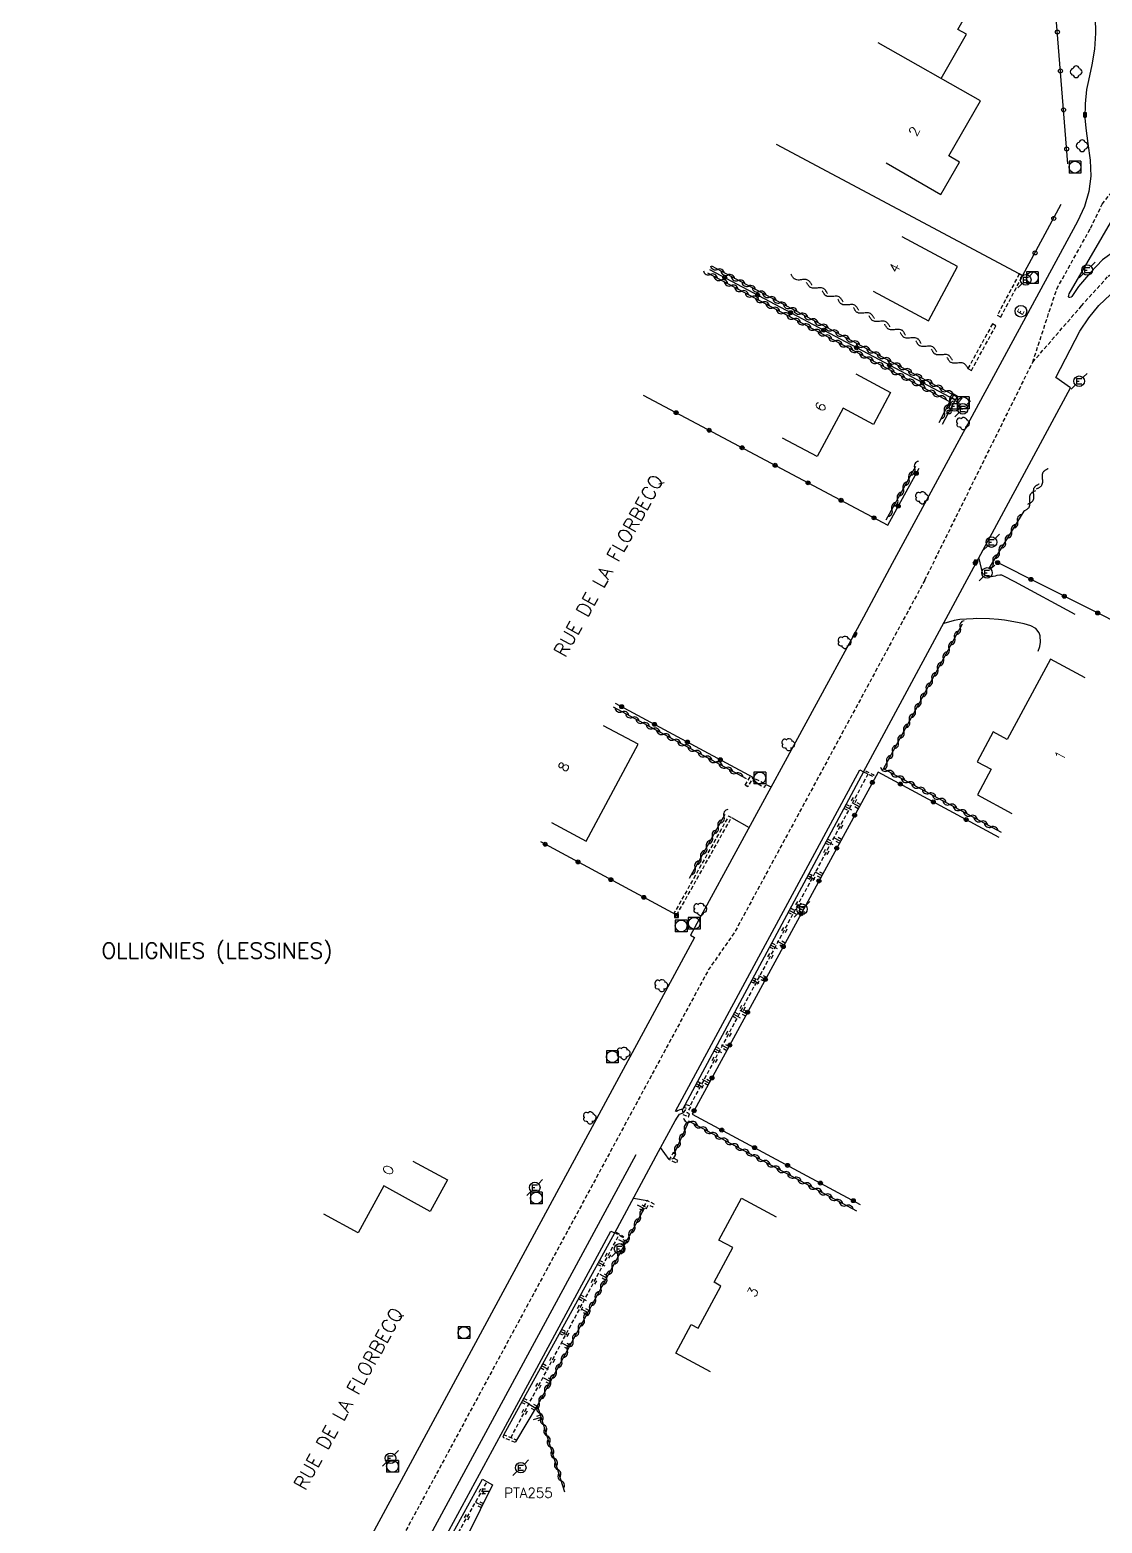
# Model space of a CAD drawing. Header units: millimetres. Extents: x 113000 to 114000, y 153000 to 154000.
# Drawn here: x 113505 to 113641.4, y 153441.2 to 153631.1 of the extents above; entities that cross this region are included whole.
import ezdxf
from ezdxf.enums import TextEntityAlignment as Align

# ---------------------------------------------------------------- set-up
doc = ezdxf.new("R2010")
doc.units = ezdxf.units.MM
doc.linetypes.add('DASHED', pattern=[0.75, 0.5, -0.25])
doc.layers.get('0').update_dxf_attribs({"linetype": 'CONTINUOUS'})
for name, color, linetype in [('W0001', 6, 'DASHED'), ('W0008', 7, 'CONTINUOUS'), ('W0100', 7, 'CONTINUOUS'), ('W0112', 1, 'DASHED'), ('W0211', 2, 'CONTINUOUS'), ('W0220', 5, 'DASHED'), ('W0300', 7, 'CONTINUOUS'), ('W0310', 3, 'CONTINUOUS'), ('W0322', 7, 'CONTINUOUS'), ('W0330', 7, 'CONTINUOUS'), ('W0400', 7, 'CONTINUOUS'), ('W0420', 7, 'CONTINUOUS'), ('W0471', 7, 'CONTINUOUS'), ('W0980', 7, 'CONTINUOUS'), ('W0984', 7, 'CONTINUOUS'), ('W0989', 7, 'CONTINUOUS'), ('W0991', 7, 'CONTINUOUS')]:
    doc.layers.add(name, color=color, linetype=linetype)
doc.styles.get("Standard").update_dxf_attribs({"font": 'romans.shx', "width": 0.85})

# ---------------------------------------------------------------- blocks, each defined once
blk = doc.blocks.new('T420')
for p, q in [((0.75, 0.75), (-0.75, 0.75)), ((-0.75, 0.75), (-0.75, -0.75)), ((0.75, 0.75), (0.75, -0.75)), ((0.75, -0.75), (-0.75, -0.75))]:
    blk.add_line(p, q)
blk.add_ellipse((0, 0), major_axis=(-0.53, 0.53), ratio=1, start_param=3.926991, end_param=10.210176)
blk = doc.blocks.new('T300')
for p, q in [((-0.8, 0.51), (-0.86, 0.34)), ((-0.86, 0.34), (-0.86, 0.17)), ((-0.86, 0.17), (-0.74, 0.06)), ((-0.69, 0.63), (-0.8, 0.51)), ((-0.8, -0.06), (-0.74, 0.06)), ((-0.74, 0.06), (-0.69, 0.11)), ((-0.57, 0.69), (-0.69, 0.63)), ((-0.46, 0.69), (-0.57, 0.69)), ((-0.29, 0.63), (-0.46, 0.69)), ((-0.29, 0.63), (-0.17, 0.74)), ((-0.23, 0.57), (-0.29, 0.63)), ((-0.17, 0.74), (-0.06, 0.8)), ((-0.06, 0.8), (0.06, 0.8)), ((0.06, 0.8), (0.23, 0.74)), ((0.23, 0.74), (0.34, 0.63)), ((0.34, 0.63), (0.4, 0.51)), ((0.46, 0.46), (0.34, 0.46)), ((0.4, 0.51), (0.4, 0.46)), ((0.57, 0.4), (0.46, 0.46)), ((0.57, 0.4), (0.69, 0.29)), ((0.69, 0.29), (0.74, 0.17)), ((0.74, 0.06), (0.69, -0.17)), ((0.74, 0.17), (0.74, 0.06)), ((-0.8, -0.17), (-0.8, -0.06)), ((-0.8, -0.23), (-0.8, -0.17)), ((-0.74, -0.34), (-0.8, -0.23)), ((-0.69, -0.4), (-0.74, -0.34)), ((-0.51, -0.46), (-0.69, -0.4)), ((-0.4, -0.46), (-0.51, -0.46)), ((-0.4, -0.46), (-0.34, -0.46)), ((-0.34, -0.46), (-0.34, -0.4)), ((-0.34, -0.51), (-0.34, -0.46)), ((-0.29, -0.63), (-0.34, -0.51)), ((-0.17, -0.74), (-0.29, -0.63)), ((-0.06, -0.8), (-0.17, -0.74)), ((0.06, -0.8), (-0.06, -0.8)), ((0.17, -0.74), (0.06, -0.8)), ((0.23, -0.69), (0.17, -0.74)), ((0.29, -0.46), (0.23, -0.46)), ((0.29, -0.63), (0.23, -0.69)), ((0.46, -0.4), (0.29, -0.46)), ((0.34, -0.51), (0.29, -0.63)), ((0.34, -0.51), (0.34, -0.46)), ((0.57, -0.34), (0.46, -0.4)), ((0.63, -0.29), (0.57, -0.34)), ((0.69, -0.17), (0.63, -0.29))]:
    blk.add_line(p, q)
blk = doc.blocks.new('t330o')
at = {"color": 0, "linetype": 'Continuous'}
for p, q in [((0.25, -0.25), (-0.25, 0.25)), ((-0.25, -0.25), (0.25, 0.25)), ((-0.25, 0.25), (-0.25, -0.25)), ((0.25, 0.25), (-0.25, 0.25)), ((0.25, -0.25), (0.25, 0.25)), ((-0.25, -0.25), (0.25, -0.25)), ((-0.25, -0.25), (-0.25, -0.25))]:
    blk.add_line(p, q, dxfattribs=at)
blk = doc.blocks.new('T400')
for p, q in [((-0.15, 0.3), (0.15, 0.3)), ((-0.15, -0.25), (-0.15, 0.3)), ((-0.15, 0.15), (0.15, 0.15)), ((-0.15, 0), (0.15, 0)), ((0.15, 0.3), (0.15, -0.25)), ((-0.15, -0.15), (0.15, -0.15)), ((-0.15, -0.25), (-0.15, -0.3)), ((-0.15, -0.3), (0.15, -0.3)), ((0.15, -0.3), (0.15, -0.25))]:
    blk.add_line(p, q)
blk = doc.blocks.new('T471')
for p, q in [((-0.333334, 0.333334), (-0.333334, -0.333334)), ((-0.333334, 0.333334), (0.333334, 0.333334)), ((-0.333334, 0), (0, 0)), ((0.500001, 0.500001), (1.000002, 1.000002)), ((-0.500001, -0.500001), (-1.000002, -1.000002)), ((-0.333334, -0.333334), (0.333334, -0.333334))]:
    blk.add_line(p, q)
blk.add_ellipse((0, 0), major_axis=(0.471405, 0.471405), ratio=1, start_param=5.4977871438, end_param=11.780972451)
blk = doc.blocks.new('t211o')
at = {"color": 0, "linetype": 'Continuous'}
for p, q in [((-0.29, 0.5), (-0.29, 0)), ((0, 1), (0, 0)), ((0.29, 0.5), (0.29, 0))]:
    blk.add_line(p, q, dxfattribs=at)
blk = doc.blocks.new('t310o')
at = {"color": 0, "linetype": 'Continuous'}
for centre, start, end in [((-0.5, 0.38), 216.8699, 323.1304), ((0.5, -0.37), 36.8699, 143.1303)]:
    blk.add_arc(centre, 0.625, start, end, dxfattribs=at)
blk = doc.blocks.new('t220o')
at = {"color": 0, "linetype": 'Continuous'}
for p, q in [((-0.25, 0.25), (0.25, 0.25)), ((-0.25, -0.25), (0.25, -0.25))]:
    blk.add_line(p, q, dxfattribs=at)
blk = doc.blocks.new('t322o')
at = {"color": 0, "linetype": 'Continuous'}
for radius in [0.25, 0.15]:
    blk.add_circle((0, 0), radius, dxfattribs=at)

msp = doc.modelspace()

# ---------------------------------------------------------------- linework, layer by layer
at = {"layer": 'W0001'}
for points in [[(113632.59, 153588.86), (113635.65, 153598.16), (113639.96, 153605.91), (113641.43, 153608.94), (113644.29, 153612.56)], [(113618.87, 153561.15), (113632.59, 153588.86), (113638.78, 153596.01), (113642.18, 153599.79), (113645.23, 153601.78), (113647.96, 153602.69), (113652.96, 153604.48)]]:
    msp.add_lwpolyline(points, dxfattribs=at)
at = {"layer": 'W0001', "flags": 128}
msp.add_lwpolyline([(113618.87, 153561.15), (113594.7, 153516.42), (113591.37, 153511.63), (113572.61, 153476.88), (113549.03, 153433.19), (113545.68, 153428.15), (113536.58, 153411.27), (113530.32, 153399.66), (113520.49, 153381.56), (113509.95, 153362.03), (113507.28, 153357.13), (113499.91, 153343.52), (113494.87, 153334.8), (113493.81, 153333.01), (113492.44, 153330.7), (113490.63, 153327.67), (113488.73, 153324.52), (113487.34, 153322.26), (113483.67, 153316.24), (113479.93, 153310.12), (113478.8, 153308.29), (113478.01, 153307.02), (113474.29, 153301.1), (113470.64, 153295.34), (113468.54, 153292.05), (113466.66, 153289.15), (113464.33, 153285.62), (113461.97, 153282.07), (113459.46, 153278.34), (113455.5, 153272.5), (113453.78, 153269.99), (113445.09, 153257.44), (113427.1, 153231.4), (113405.22, 153199.74), (113368.7, 153146.86), (113330.69, 153092.22), (113306.38, 153057), (113275.52, 153012.41), (113267.44, 153000)], dxfattribs=at)
at = {"layer": 'W0008'}
for points in [[(113640.53, 153632.7), (113640.58, 153630.69), (113640.44, 153628.66), (113640.12, 153626.65), (113639.67, 153624.69), (113639.45, 153623.53), (113639.27, 153621.72), (113639.24, 153619.93), (113639.34, 153618.63), (113639.61, 153616.68), (113639.92, 153614.55), (113639.97, 153612.5), (113639.71, 153610.55), (113639.16, 153608.65), (113638.3, 153606.76), (113614.7, 153563.26)], [(113638.43, 153598.49), (113637.58, 153597.23), (113637.48, 153597.13), (113637.3, 153597.1), (113637.2, 153597.09), (113637.15, 153597.19), (113637.18, 153597.38), (113637.23, 153597.53), (113643.38, 153608.1), (113645.05, 153606.24), (113646.68, 153604.68), (113644.76, 153603.93), (113643.14, 153603.05), (113641.46, 153601.88), (113639.94, 153600.28), (113638.43, 153598.49)], [(113623.05, 153559.04), (113637.42, 153585.58), (113635.55, 153586.92), (113638.58, 153592.79), (113639.75, 153594.5), (113641.02, 153596.05), (113642.47, 153597.48)]]:
    msp.add_lwpolyline(points, dxfattribs=at)
at = {"layer": 'W0008', "flags": 128}
for points in [[(113614.71, 153563.25), (113611.05, 153556.45), (113589.07, 153516.01), (113589.57, 153515.72), (113569.5, 153478.55), (113545.42, 153433.95)], [(113625.72, 153563.91), (113626.17, 153562.06), (113626.53, 153561.75), (113626.82, 153561.64), (113627.34, 153561.6), (113627.58, 153561.63), (113627.85, 153561.7), (113628.08, 153561.76), (113628.39, 153561.82), (113628.49, 153561.83), (113628.64, 153561.8), (113628.87, 153561.7), (113630.27, 153560.96), (113637.95, 153556.81)], [(113541.82, 153409.83), (113565.53, 153453.57), (113578.94, 153478.35), (113579.43, 153478.17), (113585, 153488.5), (113587.12, 153492.4), (113587.4, 153492.88), (113587.67, 153493.26), (113588.12, 153493.42), (113588.06, 153493.85), (113587.88, 153493.84), (113587.71, 153493.8), (113587.48, 153493.7), (113587.27, 153493.56), (113587.16, 153493.61), (113610.62, 153537.03), (113611.08, 153536.78), (113623.08, 153559.02)], [(113633.27, 153552.11), (113633.5, 153552.72), (113633.58, 153553.26), (113633.53, 153554.05), (113633.41, 153554.45), (113632.99, 153555.01), (113632.35, 153555.35), (113631.51, 153555.58), (113630.65, 153555.76), (113629, 153556.04), (113628.25, 153556.14), (113627.09, 153556.23), (113625.5, 153556.26), (113625.02, 153556.24), (113623.33, 153556.12), (113622.59, 153556), (113621.27, 153555.64)], [(113598.63, 153535.15), (113599.32, 153534.86)], [(113594.27, 153530.95), (113596.52, 153529.68)], [(113586.37, 153487.48), (113585.24, 153488.99)], [(113582.1, 153488.06), (113540.84, 153411.72), (113510.67, 153355.97), (113509.33, 153353.47), (113509.22, 153353.17), (113509.08, 153352), (113509.05, 153351.49), (113509.06, 153350.51), (113509.13, 153350.02), (113509.65, 153348.97), (113510.37, 153348.06), (113511.27, 153347.32), (113512.3, 153346.78)], [(113581.82, 153482.54), (113583.55, 153482.26)]]:
    msp.add_lwpolyline(points, dxfattribs=at)
at = {"layer": 'W0100'}
for points in [[(113620.96, 153624.94), (113624.16, 153630.58), (113623.09, 153631.17), (113627.14, 153638.31), (113617.7, 153643.67), (113613.74, 153636.72)], [(113613.97, 153614.19), (113620.91, 153610.2), (113623.27, 153614.31), (113621.93, 153615.08), (113625.96, 153622.09), (113612.94, 153629.48)], [(113612.29, 153597.88), (113619.35, 153594.11), (113623.04, 153601.03), (113615.98, 153604.8)]]:
    msp.add_lwpolyline(points, dxfattribs=at)
at = {"layer": 'W0100', "flags": 128}
for points in [[(113610.1, 153587.36), (113614.51, 153585.02), (113612.35, 153580.95), (113608.47, 153583.02), (113605.19, 153576.86), (113600.78, 153579.21)], [(113639.27, 153548.73), (113634.87, 153551.1), (113629.35, 153540.89), (113627.58, 153541.84), (113625.54, 153538.05), (113627.3, 153537.1), (113625.55, 153533.85), (113629.95, 153531.48)], [(113571.38, 153530.32), (113575.78, 153527.95), (113582.42, 153540.27), (113578.02, 153542.64)], [(113553.77, 153487.28), (113558.16, 153484.89), (113555.97, 153480.88), (113550.06, 153484.11), (113546.8, 153478.15), (113542.42, 153480.54)], [(113591.6, 153460.48), (113587.2, 153462.84), (113589.17, 153466.49), (113590.06, 153466.01), (113592.94, 153471.38), (113592.08, 153471.87), (113594.45, 153476.28), (113592.68, 153477.22), (113595.56, 153482.57), (113599.96, 153480.2)]]:
    msp.add_lwpolyline(points, dxfattribs=at)
at = {"layer": 'W0112'}
for points in [[(113628.09, 153594.83), (113628.52, 153594.59), (113631.31, 153599.83), (113630.88, 153600.08), (113628.09, 153594.83)], [(113624.36, 153588.05), (113624.8, 153587.8), (113627.92, 153593.5), (113627.48, 153593.73), (113624.36, 153588.05)], [(113622.33, 153584.34), (113622.77, 153584.09), (113623.01, 153584.53), (113622.57, 153584.78), (113622.33, 153584.34)]]:
    msp.add_lwpolyline(points, dxfattribs=at)
at = {"layer": 'W0112', "flags": 128}
for points in [[(113596, 153535.08), (113596.7, 153536.26), (113597.04, 153536.06), (113596.34, 153534.88)], [(113597.01, 153535.59), (113598.46, 153534.81), (113598.64, 153535.14), (113597.19, 153535.93)], [(113611.08, 153536.78), (113612.32, 153536.17), (113612.41, 153536.35), (113611.17, 153536.96)], [(113587.31, 153518.56), (113594.27, 153530.95), (113593.92, 153531.15), (113586.96, 153518.76)], [(113588.96, 153493.28), (113588.63, 153493.41), (113589.14, 153494.25), (113588.41, 153494.48), (113588.29, 153494.1), (113588.54, 153494.02), (113588.05, 153493.22), (113588.81, 153492.91)], [(113587.45, 153487.36), (113586.92, 153487.64), (113587.22, 153488.17), (113586.87, 153488.37), (113586.37, 153487.48), (113587.27, 153487.01)], [(113583.46, 153481.23), (113583.72, 153481.72), (113584.26, 153481.44), (113584.44, 153481.8), (113583.55, 153482.26), (113583.1, 153481.42)], [(113580.47, 153477.56), (113579.43, 153478.17), (113579.51, 153478.31), (113580.55, 153477.7)], [(113565.32, 153452.47), (113565.2, 153452.17), (113566.83, 153451.49), (113566.95, 153451.79)]]:
    msp.add_lwpolyline(points, close=True, dxfattribs=at)
at = {"layer": 'W0211', "flags": 128}
for points in [[(113611.08, 153536.78), (113588.06, 153493.85)], [(113565.32, 153452.47), (113579.43, 153478.17)], [(113566.85, 153451.56), (113569.61, 153456.2)]]:
    msp.add_lwpolyline(points, dxfattribs=at)
msp.add_lwpolyline([(113563.9, 153446.12), (113555.95, 153430.04), (113555.13, 153432.21), (113554.7, 153432.43), (113562.6, 153446.81), (113563.2, 153446.5)], close=True, dxfattribs=at)
at = {"layer": 'W0220', "flags": 128}
for points in [[(113611.63, 153536.48), (113588.99, 153494.3)], [(113566.22, 153452.1), (113579.96, 153477.84)], [(113555.13, 153432.21), (113563.2, 153446.5)]]:
    msp.add_lwpolyline(points, dxfattribs=at)
at = {"layer": 'W0300'}
for centre, radius, start, end in [((113637.77, 153625.78), 0.408, 95.4923, 264.5077), ((113638.12, 153626.14), 0.401, 6.7098, 173.2902), ((113638.12, 153625.44), 0.393, 186.8428, 353.1572), ((113638.48, 153625.78), 0.393, 276.8428, 83.1572), ((113638.53, 153616.39), 0.393, 96.8428, 263.1572), ((113638.88, 153616.73), 0.401, 6.7098, 173.2902), ((113638.88, 153616.03), 0.401, 186.7098, 353.2902), ((113639.23, 153616.39), 0.409, 276.5819, 83.4181)]:
    msp.add_arc(centre, radius, start, end, dxfattribs=at)
at = {"layer": 'W0310', "flags": 128}
for points in [[(113622.96, 153584.47), (113591.76, 153601.05)], [(113622.06, 153583.82), (113591.29, 153600.18)], [(113620.69, 153581.2), (113622.32, 153584.33)], [(113613.96, 153568.81), (113613.96, 153568.81), (113617.72, 153575.62)], [(113631.45, 153569.91), (113626.98, 153562.57)], [(113628.64, 153529.05), (113613.61, 153537.16), (113623.66, 153555.61)], [(113596.2, 153535.88), (113579.28, 153544.99)], [(113588.92, 153523.26), (113593.48, 153531.39)], [(113610.21, 153480.91), (113588.86, 153492.37), (113586.94, 153488.16)], [(113573.08, 153445.19), (113569.61, 153456.2), (113583.21, 153481.31)]]:
    msp.add_lwpolyline(points, dxfattribs=at)
at = {"layer": 'W0310'}
for points in [[(113604.51, 153598.64), (113604.48, 153598.7), (113604.44, 153598.78), (113604.41, 153598.84), (113604.37, 153598.91), (113604.32, 153598.95), (113604.28, 153599.02), (113604.24, 153599.06), (113604.2, 153599.12), (113604.15, 153599.17), (113604.1, 153599.22), (113604.05, 153599.25), (113604, 153599.28), (113603.88, 153599.33), (113603.76, 153599.36), (113603.62, 153599.36), (113603.48, 153599.36), (113603.33, 153599.36), (113603.18, 153599.34), (113603.03, 153599.33), (113602.88, 153599.31), (113602.74, 153599.31), (113602.6, 153599.33), (113602.48, 153599.36), (113602.36, 153599.41), (113602.3, 153599.44), (113602.26, 153599.47), (113602.21, 153599.52), (113602.16, 153599.56), (113602.12, 153599.62), (113602.08, 153599.67), (113602.04, 153599.73), (113602, 153599.8), (113601.97, 153599.86), (113601.93, 153599.92), (113601.9, 153599.98), (113601.86, 153600.05)], [(113606.49, 153597.58), (113606.45, 153597.64), (113606.42, 153597.7), (113606.39, 153597.78), (113606.34, 153597.84), (113606.3, 153597.91), (113606.27, 153597.97), (113606.23, 153598.02), (113606.18, 153598.08), (113606.14, 153598.12), (113606.09, 153598.16), (113606.04, 153598.2), (113605.98, 153598.23), (113605.87, 153598.28), (113605.74, 153598.31), (113605.6, 153598.31), (113605.46, 153598.31), (113605.31, 153598.3), (113605.16, 153598.28), (113605.02, 153598.27), (113604.87, 153598.27), (113604.73, 153598.27), (113604.59, 153598.27), (113604.46, 153598.3), (113604.34, 153598.34), (113604.29, 153598.38), (113604.24, 153598.41), (113604.2, 153598.45), (113604.15, 153598.5), (113604.11, 153598.55), (113604.06, 153598.61), (113604.02, 153598.67), (113603.98, 153598.73), (113603.95, 153598.8), (113603.91, 153598.86), (113603.88, 153598.92), (113603.84, 153598.98)], [(113608.48, 153596.52), (113608.44, 153596.58), (113608.41, 153596.64), (113608.38, 153596.72), (113608.33, 153596.78), (113608.29, 153596.84), (113608.25, 153596.91), (113608.21, 153596.95), (113608.16, 153597.02), (113608.12, 153597.06), (113608.07, 153597.09), (113608.02, 153597.14), (113607.97, 153597.17), (113607.85, 153597.22), (113607.73, 153597.25), (113607.59, 153597.25), (113607.45, 153597.25), (113607.3, 153597.23), (113607.15, 153597.22), (113607, 153597.2), (113606.85, 153597.2), (113606.71, 153597.2), (113606.57, 153597.2), (113606.45, 153597.23), (113606.33, 153597.28), (113606.27, 153597.31), (113606.23, 153597.36), (113606.18, 153597.39), (113606.13, 153597.44), (113606.09, 153597.5), (113606.05, 153597.55), (113606.01, 153597.61), (113605.97, 153597.67), (113605.94, 153597.73), (113605.9, 153597.8), (113605.86, 153597.88), (113605.83, 153597.94)], [(113610.46, 153595.45), (113610.42, 153595.52), (113610.39, 153595.58), (113610.36, 153595.66), (113610.31, 153595.72), (113610.27, 153595.78), (113610.23, 153595.84), (113610.2, 153595.89), (113610.15, 153595.95), (113610.11, 153596), (113610.05, 153596.03), (113610.01, 153596.08), (113609.95, 153596.11), (113609.84, 153596.16), (113609.71, 153596.19), (113609.57, 153596.19), (113609.43, 153596.19), (113609.28, 153596.17), (113609.13, 153596.16), (113608.98, 153596.14), (113608.84, 153596.14), (113608.7, 153596.14), (113608.55, 153596.14), (113608.43, 153596.17), (113608.31, 153596.22), (113608.26, 153596.25), (113608.21, 153596.3), (113608.16, 153596.33), (113608.12, 153596.38), (113608.07, 153596.44), (113608.03, 153596.48), (113607.99, 153596.55), (113607.95, 153596.61), (113607.92, 153596.67), (113607.88, 153596.73), (113607.84, 153596.81), (113607.81, 153596.88)], [(113612.45, 153594.41), (113612.41, 153594.47), (113612.38, 153594.53), (113612.34, 153594.59), (113612.3, 153594.66), (113612.27, 153594.72), (113612.23, 153594.78), (113612.18, 153594.84), (113612.14, 153594.89), (113612.09, 153594.94), (113612.05, 153594.98), (113612, 153595.02), (113611.95, 153595.05), (113611.83, 153595.09), (113611.7, 153595.12), (113611.56, 153595.12), (113611.42, 153595.12), (113611.27, 153595.12), (113611.12, 153595.11), (113610.98, 153595.09), (113610.83, 153595.08), (113610.69, 153595.08), (113610.55, 153595.08), (113610.42, 153595.11), (113610.3, 153595.16), (113610.25, 153595.19), (113610.2, 153595.23), (113610.15, 153595.27), (113610.11, 153595.31), (113610.06, 153595.38), (113610.02, 153595.42), (113609.98, 153595.48), (113609.95, 153595.55), (113609.91, 153595.61), (113609.87, 153595.67), (113609.84, 153595.75), (113609.8, 153595.81)], [(113614.43, 153593.34), (113614.4, 153593.41), (113614.36, 153593.47), (113614.32, 153593.53), (113614.28, 153593.59), (113614.25, 153593.66), (113614.21, 153593.72), (113614.16, 153593.77), (113614.12, 153593.83), (113614.08, 153593.88), (113614.03, 153593.92), (113613.98, 153593.95), (113613.93, 153593.98), (113613.81, 153594.03), (113613.69, 153594.06), (113613.55, 153594.08), (113613.41, 153594.08), (113613.26, 153594.06), (113613.11, 153594.05), (113612.96, 153594.03), (113612.81, 153594.03), (113612.67, 153594.03), (113612.53, 153594.03), (113612.41, 153594.06), (113612.29, 153594.11), (113612.23, 153594.14), (113612.19, 153594.17), (113612.14, 153594.22), (113612.09, 153594.27), (113612.05, 153594.33), (113612.01, 153594.38), (113611.97, 153594.44), (113611.93, 153594.5), (113611.89, 153594.56), (113611.85, 153594.62), (113611.82, 153594.69), (113611.78, 153594.75)], [(113616.41, 153592.28), (113616.38, 153592.34), (113616.34, 153592.42), (113616.3, 153592.48), (113616.27, 153592.55), (113616.23, 153592.61), (113616.2, 153592.67), (113616.16, 153592.72), (113616.11, 153592.78), (113616.06, 153592.83), (113616.02, 153592.86), (113615.97, 153592.91), (113615.91, 153592.94), (113615.8, 153592.98), (113615.67, 153593.02), (113615.53, 153593.02), (113615.39, 153593.02), (113615.24, 153593.02), (113615.09, 153593), (113614.95, 153592.98), (113614.8, 153592.97), (113614.66, 153592.97), (113614.52, 153592.97), (113614.39, 153593), (113614.27, 153593.05), (113614.22, 153593.08), (113614.17, 153593.11), (113614.12, 153593.16), (113614.08, 153593.2), (113614.03, 153593.25), (113613.99, 153593.31), (113613.95, 153593.38), (113613.91, 153593.44), (113613.88, 153593.5), (113613.84, 153593.56), (113613.8, 153593.62), (113613.77, 153593.69)], [(113618.4, 153591.22), (113618.36, 153591.28), (113618.33, 153591.36), (113618.29, 153591.42), (113618.26, 153591.48), (113618.22, 153591.55), (113618.18, 153591.61), (113618.14, 153591.66), (113618.09, 153591.72), (113618.05, 153591.77), (113618, 153591.8), (113617.95, 153591.84), (113617.9, 153591.88), (113617.78, 153591.92), (113617.66, 153591.95), (113617.52, 153591.95), (113617.38, 153591.95), (113617.23, 153591.95), (113617.08, 153591.94), (113616.93, 153591.92), (113616.78, 153591.91), (113616.64, 153591.91), (113616.5, 153591.91), (113616.38, 153591.94), (113616.26, 153591.98), (113616.2, 153592.02), (113616.16, 153592.06), (113616.1, 153592.09), (113616.06, 153592.14), (113616.02, 153592.2), (113615.98, 153592.25), (113615.94, 153592.31), (113615.9, 153592.38), (113615.86, 153592.44), (113615.82, 153592.5), (113615.79, 153592.58), (113615.75, 153592.64)], [(113620.38, 153590.16), (113620.34, 153590.22), (113620.31, 153590.3), (113620.27, 153590.36), (113620.24, 153590.42), (113620.2, 153590.48), (113620.16, 153590.55), (113620.12, 153590.59), (113620.08, 153590.66), (113620.03, 153590.7), (113619.98, 153590.73), (113619.94, 153590.78), (113619.88, 153590.81), (113619.77, 153590.86), (113619.64, 153590.89), (113619.5, 153590.89), (113619.36, 153590.89), (113619.21, 153590.88), (113619.06, 153590.86), (113618.91, 153590.86), (113618.77, 153590.84), (113618.62, 153590.84), (113618.48, 153590.84), (113618.36, 153590.88), (113618.24, 153590.92), (113618.19, 153590.95), (113618.14, 153591), (113618.09, 153591.03), (113618.05, 153591.08), (113618, 153591.14), (113617.96, 153591.19), (113617.92, 153591.25), (113617.88, 153591.31), (113617.85, 153591.38), (113617.81, 153591.44), (113617.77, 153591.52), (113617.74, 153591.58)], [(113622.37, 153589.11), (113622.34, 153589.17), (113622.3, 153589.23), (113622.26, 153589.3), (113622.22, 153589.36), (113622.19, 153589.42), (113622.15, 153589.48), (113622.1, 153589.55), (113622.06, 153589.59), (113622.02, 153589.64), (113621.97, 153589.69), (113621.92, 153589.72), (113621.87, 153589.75), (113621.75, 153589.8), (113621.62, 153589.83), (113621.48, 153589.83), (113621.34, 153589.83), (113621.2, 153589.81), (113621.05, 153589.8), (113620.9, 153589.8), (113620.75, 153589.78), (113620.61, 153589.78), (113620.47, 153589.78), (113620.34, 153589.81), (113620.23, 153589.86), (113620.17, 153589.89), (113620.12, 153589.94), (113620.08, 153589.97), (113620.03, 153590.02), (113619.98, 153590.08), (113619.95, 153590.12), (113619.91, 153590.19), (113619.87, 153590.25), (113619.84, 153590.31), (113619.8, 153590.38), (113619.76, 153590.45), (113619.73, 153590.52)], [(113624.36, 153588.05), (113624.33, 153588.11), (113624.29, 153588.19), (113624.26, 153588.25), (113624.22, 153588.31), (113624.17, 153588.36), (113624.13, 153588.42), (113624.09, 153588.47), (113624.05, 153588.53), (113624, 153588.58), (113623.95, 153588.62), (113623.91, 153588.66), (113623.85, 153588.69), (113623.73, 153588.73), (113623.61, 153588.77), (113623.47, 153588.77), (113623.33, 153588.77), (113623.18, 153588.77), (113623.03, 153588.75), (113622.88, 153588.73), (113622.73, 153588.72), (113622.59, 153588.72), (113622.45, 153588.73), (113622.33, 153588.77), (113622.21, 153588.81), (113622.16, 153588.84), (113622.11, 153588.88), (113622.06, 153588.92), (113622.02, 153588.97), (113621.98, 153589.03), (113621.93, 153589.08), (113621.89, 153589.14), (113621.85, 153589.2), (113621.82, 153589.27), (113621.78, 153589.33), (113621.75, 153589.39), (113621.71, 153589.45)], [(113634.55, 153575.31), (113634.49, 153575.28), (113634.41, 153575.23), (113634.35, 153575.2), (113634.29, 153575.17), (113634.23, 153575.14), (113634.16, 153575.11), (113634.11, 153575.06), (113634.05, 153575.02), (113634.01, 153574.98), (113633.96, 153574.94), (113633.92, 153574.88), (113633.89, 153574.83), (113633.84, 153574.72), (113633.81, 153574.59), (113633.8, 153574.45), (113633.8, 153574.31), (113633.8, 153574.17), (113633.81, 153574.02), (113633.82, 153573.88), (113633.82, 153573.72), (113633.82, 153573.58), (113633.8, 153573.44), (113633.77, 153573.31), (113633.73, 153573.2), (113633.7, 153573.16), (113633.65, 153573.09), (113633.61, 153573.05), (113633.55, 153573.02), (113633.5, 153572.97), (113633.45, 153572.92), (113633.38, 153572.89), (113633.32, 153572.86), (113633.26, 153572.81), (113633.19, 153572.78), (113633.12, 153572.75), (113633.05, 153572.72)], [(113632.94, 153572.52), (113632.88, 153572.48), (113632.8, 153572.44), (113632.73, 153572.41), (113632.67, 153572.38), (113632.61, 153572.34), (113632.55, 153572.3), (113632.49, 153572.27), (113632.44, 153572.22), (113632.39, 153572.17), (113632.34, 153572.14), (113632.3, 153572.08), (113632.27, 153572.03), (113632.23, 153571.92), (113632.2, 153571.8), (113632.18, 153571.66), (113632.18, 153571.52), (113632.19, 153571.36), (113632.2, 153571.22), (113632.2, 153571.06), (113632.21, 153570.91), (113632.2, 153570.77), (113632.19, 153570.64), (113632.16, 153570.5), (113632.11, 153570.39), (113632.08, 153570.34), (113632.04, 153570.28), (113631.99, 153570.25), (113631.95, 153570.2), (113631.89, 153570.16), (113631.83, 153570.12), (113631.77, 153570.08), (113631.71, 153570.05), (113631.65, 153570.02), (113631.58, 153569.97), (113631.52, 153569.94), (113631.45, 153569.91)], [(113633.43, 153573.36), (113633.36, 153573.33), (113633.3, 153573.3), (113633.23, 153573.25), (113633.16, 153573.22), (113633.1, 153573.19), (113633.05, 153573.16), (113632.98, 153573.12), (113632.94, 153573.08), (113632.88, 153573.03), (113632.84, 153572.98), (113632.8, 153572.94), (113632.77, 153572.89), (113632.71, 153572.78), (113632.68, 153572.66), (113632.66, 153572.52), (113632.66, 153572.38), (113632.67, 153572.22), (113632.68, 153572.08), (113632.7, 153571.92), (113632.7, 153571.78), (113632.7, 153571.62), (113632.68, 153571.5), (113632.65, 153571.36), (113632.6, 153571.25), (113632.57, 153571.2), (113632.53, 153571.14), (113632.48, 153571.09), (113632.44, 153571.06), (113632.38, 153571.02), (113632.33, 153570.97), (113632.27, 153570.94), (113632.2, 153570.91), (113632.14, 153570.86), (113632.07, 153570.83), (113632.01, 153570.8), (113631.94, 153570.77)]]:
    msp.add_lwpolyline(points, dxfattribs=at)
at = {"layer": 'W0322'}
for points in [[(113637.06, 153614.08), (113635.46, 153634.2), (113634.38, 153642.11), (113631.15, 153649.53), (113623.55, 153658.98)], [(113631.31, 153599.83), (113636.23, 153608.94)], [(113621.13, 153580.97), (113622.77, 153584.09)]]:
    msp.add_lwpolyline(points, dxfattribs=at)
at = {"layer": 'W0322', "flags": 128}
for points in [[(113622.78, 153584.01), (113591.53, 153600.62)], [(113583.05, 153584.67), (113614.16, 153568.14), (113618.16, 153575.38)], [(113645.1, 153554.84), (113627.85, 153563.51)], [(113597.04, 153536.06), (113579.54, 153545.48)], [(113628.31, 153528.44), (113612.92, 153536.75), (113589.29, 153493.23), (113610.65, 153481.77)], [(113587.31, 153518.56), (113570.05, 153527.85)]]:
    msp.add_lwpolyline(points, dxfattribs=at)
at = {"layer": 'W0322'}
for centre in [(113635.73, 153630.84), (113636.12, 153625.89), (113636.52, 153620.94), (113636.91, 153615.97), (113635.27, 153607.14), (113632.89, 153602.75), (113621.95, 153582.53)]:
    msp.add_circle(centre, 0.25, dxfattribs=at)
at = {"layer": 'W0330'}
msp.add_lwpolyline([(113630.88, 153600.08), (113599.99, 153616.55)], dxfattribs=at)
at = {"layer": 'W0471'}
msp.add_circle((113631.09, 153595.34), 0.748, dxfattribs=at)

# ---------------------------------------------------------------- block references
at = {"layer": 'W0211'}
for p, rotation in [((113608.72, 153532.37), 241.7924358573536), ((113610.54, 153532.36), 61.50002926725369), ((113606.35, 153527.97), 241.7924358569295), ((113608.15, 153527.96), 61.50002926681198), ((113603.99, 153523.56), 241.7924358577701), ((113605.76, 153523.57), 61.50002926748593), ((113601.63, 153519.16), 241.7924358573447), ((113603.38, 153519.17), 61.50002926702744), ((113599.26, 153514.75), 241.7924358551766), ((113600.99, 153514.78), 61.50002926609829), ((113598.61, 153510.39), 61.50002926680775), ((113596.9, 153510.34), 241.7924358560196), ((113594.54, 153505.94), 241.7924358562262), ((113596.22, 153505.99), 61.50002926629192), ((113592.17, 153501.53), 241.7924358564343), ((113593.84, 153501.6), 61.50002926704769), ((113591.45, 153497.2), 61.50002926600926), ((113589.81, 153497.12), 241.7924358566436), ((113583.16, 153481.23), 61.56639043549545), ((113580.78, 153476.83), 61.56639043549545), ((113577.35, 153474.39), 241.2338497017439), ((113578.4, 153472.43), 61.56639043493951), ((113574.95, 153470), 241.2338497022873), ((113576.02, 153468.03), 61.56639043598508), ((113572.54, 153465.62), 241.2338497027492), ((113573.64, 153463.64), 61.5663904354124), ((113570.13, 153461.24), 241.2338497018932), ((113571.25, 153459.24), 61.56639043517465), ((113567.73, 153456.85), 241.2338497018773), ((113569.4, 153455.86), 59.31938193450335), ((113570.07, 153454.73), 107.5322837542197), ((113562.51, 153445.27), 270), ((113562.6, 153443.48), 63.66811204980466)]:
    msp.add_blockref('t211o', p, dxfattribs=dict(at, rotation=rotation))
at = {"layer": 'W0220'}
for p, rotation in [((113609.86, 153533.17), 241.7700453426283), ((113608.08, 153529.87), 241.7700453426283), ((113606.31, 153526.57), 241.7700453426283), ((113604.54, 153523.26), 241.7700453426283), ((113602.76, 153519.96), 241.7700453426283), ((113600.99, 153516.65), 241.7700453426283), ((113599.21, 153513.35), 241.7700453426283), ((113597.44, 153510.05), 241.7700453426283), ((113595.67, 153506.74), 241.7700453426283), ((113593.89, 153503.44), 241.7700453426283), ((113592.12, 153500.14), 241.7700453426283), ((113590.35, 153496.83), 241.7700453426283), ((113578.58, 153475.26), 61.90963436228051), ((113576.81, 153471.95), 61.90963436228051), ((113575.04, 153468.64), 61.90963436228051), ((113573.28, 153465.33), 61.90963436228051), ((113571.51, 153462.02), 61.90963436228051), ((113569.75, 153458.72), 61.90963436228051), ((113567.98, 153455.41), 61.90963436228051), ((113562.51, 153445.27), 60.52852412357709), ((113560.66, 153442.01), 60.52852412357709)]:
    msp.add_blockref('t220o', p, dxfattribs=dict(at, rotation=rotation))
at = {"layer": 'W0300'}
for p in [(113623.78, 153581.05), (113618.55, 153571.61), (113608.71, 153553.22), (113601.56, 153540.23), (113590.35, 153519.28), (113585.41, 153509.58), (113580.6, 153500.96), (113576.3, 153492.77)]:
    msp.add_blockref('T300', p, dxfattribs=at)
at = {"layer": 'W0310'}
for p, rotation in [((113591.6, 153600.02), 152.0101116104429), ((113592.49, 153600.66), 152.0101116103012), ((113593.82, 153599.95), 152.0101116103012), ((113592.92, 153599.31), 152.0101116104429), ((113594.25, 153598.61), 152.0101116104429), ((113595.14, 153599.25), 152.0101116103012), ((113595.57, 153597.9), 152.0101116104429), ((113596.47, 153598.55), 152.0101116103012), ((113597.79, 153597.84), 152.0101116103012), ((113596.89, 153597.2), 152.0101116104429), ((113598.22, 153596.5), 152.0101116104429), ((113599.12, 153597.14), 152.0101116103012), ((113600.44, 153596.43), 152.0101116103012), ((113599.54, 153595.79), 152.0101116104429), ((113600.87, 153595.09), 152.0101116104429), ((113601.77, 153595.73), 152.0101116103012), ((113602.19, 153594.38), 152.0101116104429), ((113603.09, 153595.03), 152.0101116103012), ((113604.41, 153594.32), 152.0101116103012), ((113603.52, 153593.68), 152.0101116104429), ((113604.84, 153592.98), 152.0101116104429), ((113605.74, 153593.62), 152.0101116103012), ((113606.17, 153592.27), 152.0101116104429), ((113607.06, 153592.91), 152.0101116103012), ((113608.39, 153592.21), 152.0101116103012), ((113607.49, 153591.57), 152.0101116104429), ((113608.82, 153590.86), 152.0101116104429), ((113609.71, 153591.51), 152.0101116103012), ((113610.14, 153590.16), 152.0101116104429), ((113611.04, 153590.8), 152.0101116103012), ((113611.46, 153589.46), 152.0101116104429), ((113612.36, 153590.1), 152.0101116103012), ((113612.79, 153588.75), 152.0101116104429), ((113613.69, 153589.39), 152.0101116103012), ((113615.01, 153588.69), 152.0101116103012), ((113614.11, 153588.05), 152.0101116104429), ((113615.44, 153587.34), 152.0101116104429), ((113616.34, 153587.99), 152.0101116103012), ((113616.76, 153586.64), 152.0101116104429), ((113617.66, 153587.28), 152.0101116103012), ((113618.98, 153586.58), 152.0101116103012), ((113618.09, 153585.94), 152.0101116104429), ((113619.41, 153585.23), 152.0101116104429), ((113620.31, 153585.87), 152.0101116103012), ((113620.74, 153584.53), 152.0101116104429), ((113621.63, 153585.17), 152.0101116103012), ((113621.38, 153582.53), 62.41311235753234), ((113622.08, 153583.86), 62.41311235753234), ((113617.59, 153575.37), 61.10052326295966), ((113616.14, 153572.75), 61.10052326295966), ((113616.86, 153574.06), 61.10052326295966), ((113615.41, 153571.43), 61.10052326295966), ((113614.69, 153570.12), 61.10052326295966), ((113629.89, 153567.34), 238.7076519640163), ((113630.67, 153568.62), 238.7076519640163), ((113629.11, 153566.06), 238.7076519640163), ((113627.55, 153563.5), 238.7076519640163), ((113628.33, 153564.78), 238.7076519640163), ((113622.67, 153553.78), 61.41158831853148), ((113623.38, 153555.1), 61.41158831853148), ((113621.95, 153552.46), 61.41158831853148), ((113621.23, 153551.15), 61.41158831853148), ((113619.8, 153548.51), 61.41158831853148), ((113620.51, 153549.83), 61.41158831853148), ((113619.08, 153547.19), 61.41158831853148), ((113617.64, 153544.56), 61.41158831853148), ((113618.36, 153545.88), 61.41158831853148), ((113580.35, 153544.41), 151.7019998900258), ((113581.67, 153543.7), 151.7019998900258), ((113582.99, 153542.99), 151.7019998900258), ((113616.92, 153543.24), 61.41158831853148), ((113584.31, 153542.28), 151.7019998900258), ((113585.63, 153541.57), 151.7019998900258), ((113586.96, 153540.86), 151.7019998900258), ((113615.49, 153540.61), 61.41158831853148), ((113616.21, 153541.93), 61.41158831853148), ((113588.28, 153540.15), 151.7019998900258), ((113589.6, 153539.44), 151.7019998900258), ((113614.77, 153539.29), 61.41158831853148), ((113590.92, 153538.72), 151.7019998900258), ((113592.24, 153538.01), 151.7019998900258), ((113593.56, 153537.3), 151.7019998900258), ((113614.05, 153537.97), 61.41158831853148), ((113594.88, 153536.59), 151.7019998900258), ((113614.12, 153536.89), 151.6230256866784), ((113615.44, 153536.18), 151.6230256866784), ((113616.76, 153535.46), 151.6230256866784), ((113618.08, 153534.75), 151.6230256866784), ((113619.4, 153534.04), 151.6230256866784), ((113620.72, 153533.33), 151.6230256866784), ((113593.33, 153531.11), 60.67393305414561), ((113622.04, 153532.61), 151.6230256866784), ((113623.36, 153531.9), 151.6230256866784), ((113592.59, 153529.8), 60.67393305414561), ((113624.68, 153531.19), 151.6230256866784), ((113626, 153530.47), 151.6230256866784), ((113627.32, 153529.76), 151.6230256866784), ((113591.12, 153527.19), 60.67393305414561), ((113591.86, 153528.49), 60.67393305414561), ((113590.39, 153525.88), 60.67393305414561), ((113589.65, 153524.57), 60.67393305414561), ((113588.33, 153491.22), 245.5390002689489), ((113589.06, 153492.27), 151.7651842444105), ((113590.38, 153491.56), 151.7651842444105), ((113587.71, 153489.85), 245.5390002689489), ((113591.7, 153490.85), 151.7651842444105), ((113593.03, 153490.14), 151.7651842444105), ((113587.09, 153488.49), 245.5390002689489), ((113594.35, 153489.43), 151.7651842444105), ((113595.67, 153488.72), 151.7651842444105), ((113596.99, 153488.01), 151.7651842444105), ((113598.31, 153487.3), 151.7651842444105), ((113599.63, 153486.59), 151.7651842444105), ((113600.95, 153485.88), 151.7651842444105), ((113602.28, 153485.17), 151.7651842444105), ((113603.6, 153484.46), 151.7651842444105), ((113604.92, 153483.75), 151.7651842444105), ((113606.24, 153483.04), 151.7651842444105), ((113607.56, 153482.33), 151.7651842444105), ((113582.68, 153480.35), 61.56639043566071), ((113608.88, 153481.62), 151.7651842444105), ((113581.97, 153479.03), 61.56639043566071), ((113580.54, 153476.39), 61.56639043566071), ((113581.25, 153477.71), 61.56639043566071), ((113579.83, 153475.07), 61.56639043566071), ((113578.4, 153472.43), 61.56639043566071), ((113579.11, 153473.75), 61.56639043566071), ((113577.68, 153471.11), 61.56639043566071), ((113576.25, 153468.47), 61.56639043566071), ((113576.97, 153469.79), 61.56639043566071), ((113575.54, 153467.16), 61.56639043566071), ((113574.11, 153464.52), 61.56639043566071), ((113574.83, 153465.84), 61.56639043566071), ((113573.4, 153463.2), 61.56639043566071), ((113572.68, 153461.88), 61.56639043566071), ((113571.25, 153459.24), 61.56639043566071), ((113571.97, 153460.56), 61.56639043566071), ((113570.54, 153457.92), 61.56639043566071), ((113569.83, 153456.6), 61.56639043566071), ((113569.92, 153455.21), 107.532283754425), ((113570.37, 153453.78), 107.532283754425), ((113570.82, 153452.35), 107.532283754425), ((113571.27, 153450.92), 107.532283754425), ((113571.73, 153449.49), 107.532283754425), ((113572.18, 153448.06), 107.532283754425), ((113572.63, 153446.62), 107.532283754425)]:
    msp.add_blockref('t310o', p, dxfattribs=dict(at, rotation=rotation))
at = {"layer": 'W0322'}
for p, rotation in [((113593.42, 153599.62), 152.0101116104283), ((113597.61, 153597.39), 152.0101116104283), ((113601.8, 153595.16), 152.0101116104283), ((113606, 153592.93), 152.0101116104283), ((113610.19, 153590.7), 152.0101116104283), ((113614.39, 153588.47), 152.0101116104283), ((113618.58, 153586.24), 152.0101116104283), ((113587.24, 153582.44), 332.0101116103753), ((113591.44, 153580.21), 332.0101116103753), ((113595.63, 153577.98), 332.0101116103753), ((113599.83, 153575.75), 332.0101116103753), ((113604.02, 153573.52), 332.0101116103753), ((113617.79, 153574.72), 61.10052326283254), ((113608.22, 153571.3), 332.0101116103753), ((113615.5, 153570.56), 61.10052326283254), ((113612.41, 153569.07), 332.0101116103753), ((113628.13, 153563.37), 153.3299882006324), ((113632.37, 153561.24), 153.3299882006324), ((113636.61, 153559.1), 153.3299882006324), ((113640.86, 153556.97), 153.3299882006324), ((113580.31, 153545.06), 151.7019998899608), ((113584.49, 153542.81), 151.7019998899608), ((113588.68, 153540.56), 151.7019998899608), ((113592.86, 153538.31), 151.7019998899608), ((113612.2, 153535.42), 241.5000292667858), ((113615.77, 153535.21), 151.6230256865984), ((113619.95, 153532.95), 151.6230256865984), ((113609.93, 153531.25), 241.5000292667858), ((113624.13, 153530.7), 151.6230256865984), ((113570.58, 153527.57), 151.7019998900262), ((113607.67, 153527.07), 241.5000292667858), ((113574.76, 153525.32), 151.7019998900262), ((113578.94, 153523.06), 151.7019998900262), ((113605.4, 153522.9), 241.5000292667858), ((113583.13, 153520.81), 151.7019998900262), ((113603.13, 153518.72), 241.5000292667858), ((113600.87, 153514.55), 241.5000292667858), ((113598.6, 153510.37), 241.5000292667858), ((113596.33, 153506.2), 241.5000292667858), ((113594.07, 153502.02), 241.5000292667858), ((113591.8, 153497.85), 241.5000292667858), ((113589.53, 153493.68), 241.5000292667858), ((113593.04, 153491.22), 331.7651842444375), ((113597.22, 153488.98), 331.7651842444375), ((113601.41, 153486.73), 331.7651842444375), ((113605.59, 153484.48), 331.7651842444375), ((113609.78, 153482.24), 331.7651842444375)]:
    msp.add_blockref('t322o', p, dxfattribs=dict(at, rotation=rotation))
at = {"layer": 'W0330'}
msp.add_blockref('t330o', (113587.27, 153518.48), dxfattribs=at)
at = {"layer": 'W0400'}
for p, rotation in [((113639.25, 153620.32), 359.2334479600469), ((113625.29, 153563.44), 331.7798346895253), ((113625.37, 153563.33), 151.3559607401518), ((113609.98, 153554.19), 151.4772363773616)]:
    msp.add_blockref('T400', p, dxfattribs=dict(at, rotation=rotation))
at = {"layer": 'W0420'}
for p in [(113637.96, 153613.66), (113632.55, 153599.61), (113623.75, 153583.69), (113597.89, 153535.99), (113587.88, 153517.18), (113589.54, 153517.52), (113579.13, 153500.54), (113569.46, 153482.57), (113560.25, 153465.45), (113551.17, 153448.47)]:
    msp.add_blockref('T420', p, dxfattribs=at)
at = {"layer": 'W0471'}
for p in [(113631.71, 153599.33), (113639.52, 153600.58), (113638.5, 153586.44), (113622.64, 153583.28), (113623.69, 153582.93), (113627.35, 153565.98), (113626.78, 153562.07), (113603.26, 153519.3), (113569.26, 153483.92), (113580.04, 153476.11), (113550.91, 153449.48), (113567.48, 153448.29)]:
    msp.add_blockref('T471', p, dxfattribs=at)

# ---------------------------------------------------------------- texts
at = {"layer": 'W0471', "width": 0.998641}
msp.add_text('E', height=0.748, rotation=61.4478, dxfattribs=at).set_placement((113631.24, 153594.83), (113631.53, 153595.36), align=Align.FIT)
at = {"layer": 'W0980'}
msp.add_text('OLLIGNIES (LESSINES)', height=2, dxfattribs=at).set_placement((113528.83, 153513.89), align=Align.MIDDLE)
at = {"layer": 'W0984'}
msp.add_text('PTA255', height=1.25, dxfattribs=at).set_placement((113568.46, 153445.09), align=Align.MIDDLE)
at = {"layer": 'W0989'}
for p in [(113578.72, 153562.93), (113545.64, 153457.03)]:
    msp.add_text('RUE DE LA FLORBECQ', height=1.75, rotation=61, dxfattribs=at).set_placement(p, align=Align.MIDDLE)
at = {"layer": 'W0991'}
for s, rotation, p in [('2', 62, (113617.52, 153618.22)), ('4', 62, (113615.03, 153600.86)), ('6', 62.0101, (113605.61, 153583.19)), ('8', 61.702, (113572.94, 153537.42)), ('1', 62.0101, (113636.08, 153538.85)), ('O', 61.702, (113550.62, 153486.14)), ('3', 61.702, (113596.99, 153470.63))]:
    msp.add_text(s, height=1.25, rotation=rotation, dxfattribs=at).set_placement(p, align=Align.MIDDLE)

doc.saveas('drawing.dxf')
